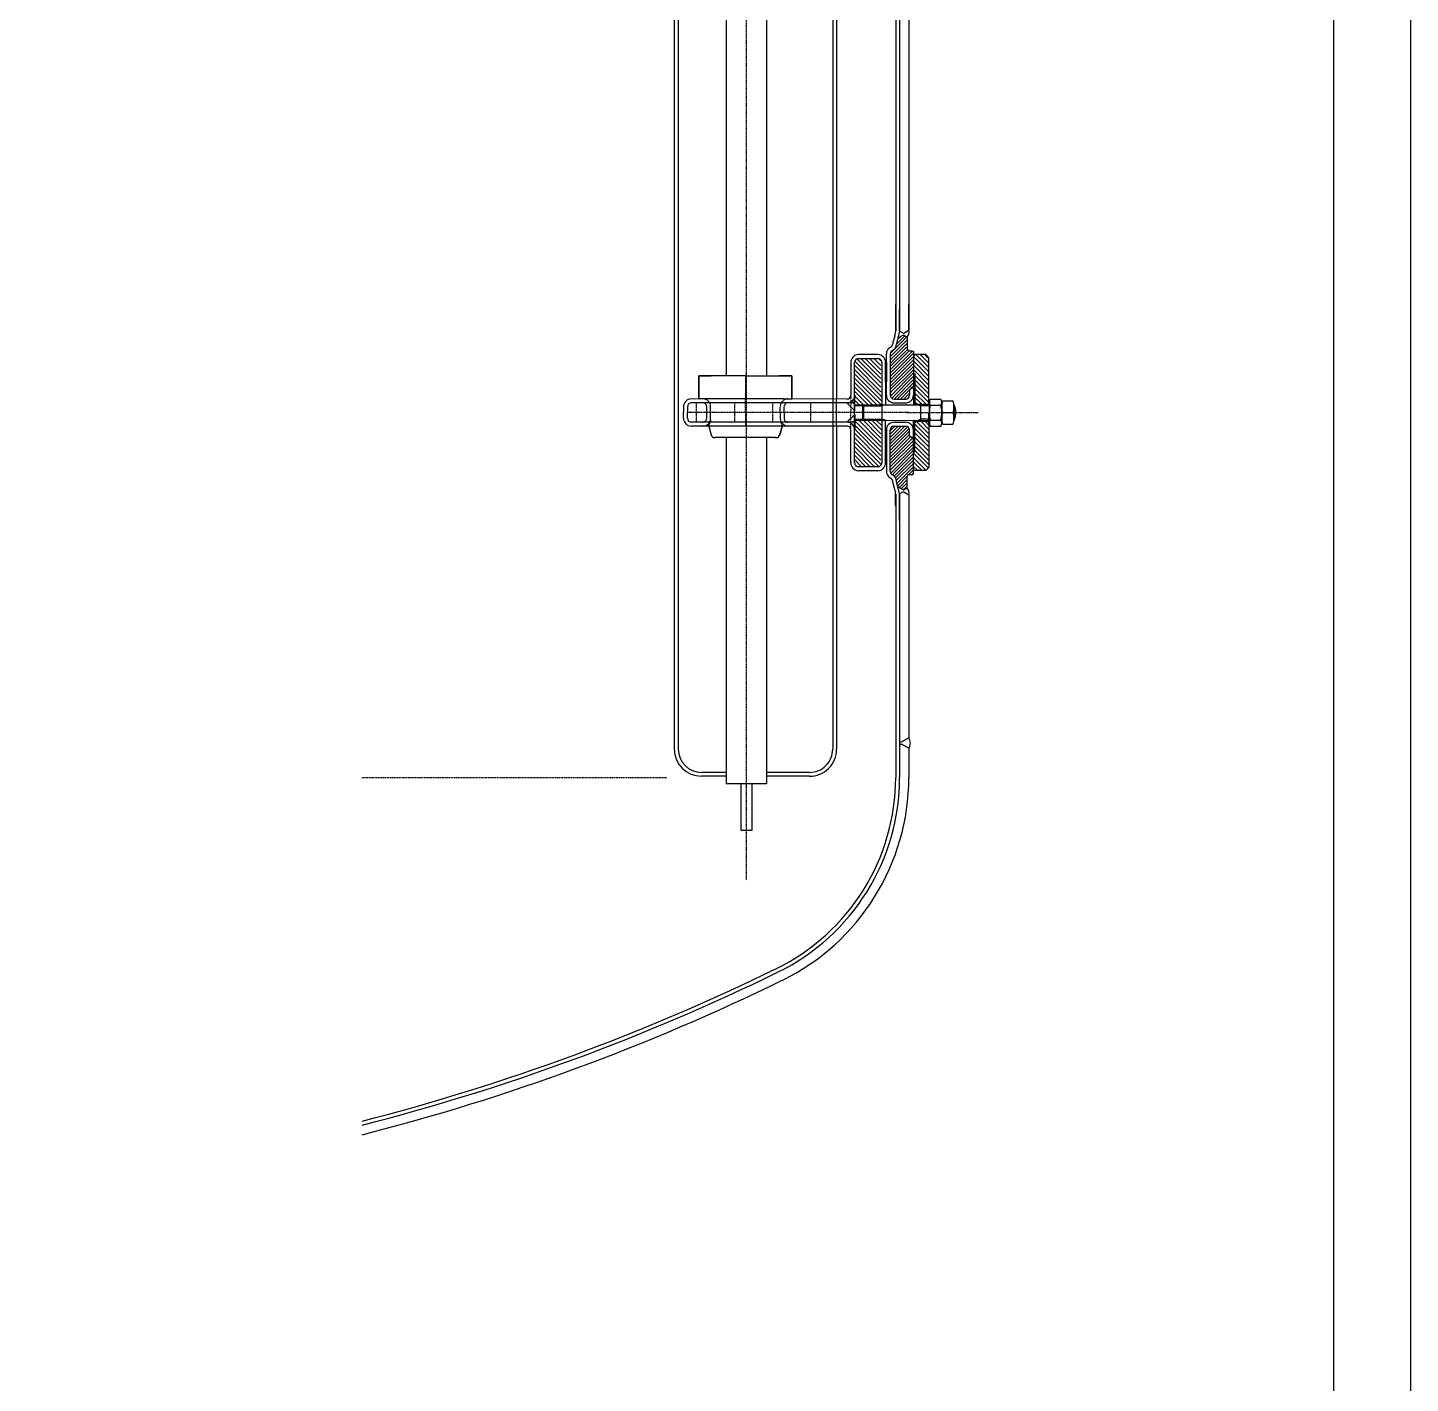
# Model space of a CAD drawing. Extents: x 77471 to 85881, y 26709 to 38599.
# Drawn here: x 84094 to 85880, y 32417 to 34169 of the extents above; entities that cross this region are included whole.
import ezdxf

# ---------------------------------------------------------------- set-up
doc = ezdxf.new("R2010")
doc.units = 0
doc.header["$MEASUREMENT"] = 0
for name, pattern in [('DASHDOT', [1, 0.5, -0.25, 0, -0.25]), ('DASHED', [0.75, 0.5, -0.25]), ('DIVIDE', [1.25, 0.5, -0.25, 0, -0.25, 0, -0.25])]:
    doc.linetypes.add(name, pattern=pattern)
for name, color, linetype in [('1', 7, 'CONTINUOUS'), ('10', 7, 'CONTINUOUS'), ('15', 7, 'CONTINUOUS'), ('20', 7, 'CONTINUOUS'), ('21', 7, 'CONTINUOUS'), ('22', 7, 'CONTINUOUS'), ('30', 7, 'CONTINUOUS'), ('5', 7, 'CONTINUOUS'), ('60', 7, 'CONTINUOUS')]:
    doc.layers.add(name, color=color, linetype=linetype)

msp = doc.modelspace()

# ---------------------------------------------------------------- linework, layer by layer
at = {"layer": '1', "color": 253, "linetype": 'Continuous'}
msp.add_lwpolyline([(77570.8, 26809), (85780.8, 26809), (85780.8, 38499), (77570.8, 38499), (77570.8, 26809)], dxfattribs=at)
at = {"layer": '10', "color": 2, "linetype": 'DASHDOT'}
for p, q in [((85021.8, 36653.1), (85021.8, 33067.2)), ((85020.7, 33719.1), (85020.7, 33689.1))]:
    msp.add_line(p, q, dxfattribs=at)
at = {"layer": '10', "color": 3, "linetype": 'Continuous'}
for p, q in [((84995.6, 34978.8), (84995.6, 33719.1)), ((85048, 34979.3), (85048, 33719.1)), ((85066.3, 33659.1), (84975.1, 33659.1)), ((84995.6, 33638.4), (84995.6, 33191.6)), ((85048, 33638.4), (85048, 33191.6)), ((85214.8, 33566.1), (85214.8, 33246.6)), ((85219.8, 33566.3), (85219.8, 33246.6)), ((85231.8, 33565.3), (85231.8, 33251.2)), ((85214.8, 33246.6), (85214.8, 33200.1)), ((85219.8, 33246.6), (85219.8, 33200.1)), ((85231.8, 33237.7), (85231.8, 33200.1)), ((85014.8, 33191.6), (85014.8, 33131.6)), ((85028.8, 33191.6), (85028.8, 33131.6))]:
    msp.add_line(p, q, dxfattribs=at)
at = {"layer": '10', "color": 92, "linetype": 'Continuous'}
for p, q in [((85214.8, 34906.1), (85214.8, 33776.8)), ((85219.8, 34906.3), (85219.8, 33776.6)), ((85231.8, 34905.3), (85231.8, 33777.6)), ((85214.8, 33777.1), (85214.8, 33811.2)), ((85219.7, 33811.2), (85219.7, 33776.9)), ((85231.8, 33777.9), (85231.8, 33811.2)), ((85214.7, 33792.7), (85214.7, 33776.9)), ((85219.8, 33776.9), (85219.8, 33804.9)), ((85219.8, 33776.9), (85215.7, 33760.7)), ((85224.3, 33774.3), (85219.8, 33776.9)), ((85224.3, 33774.3), (85225.4, 33774.3)), ((85225.4, 33774.3), (85231.8, 33777.9)), ((85228.7, 33764.6), (85207.7, 33743.6)), ((85228.7, 33760.4), (85207.7, 33739.4)), ((85228.7, 33756.1), (85207.7, 33735.1)), ((85228.7, 33768.8), (85207.8, 33747.9)), ((85213.8, 33770.7), (85211.9, 33764.8)), ((85226.5, 33770.8), (85215.7, 33760)), ((85224.3, 33771.4), (85217.5, 33767.5)), ((85221, 33769.5), (85217.6, 33766.2)), ((85224.3, 33771.4), (85225.4, 33771.4)), ((85225.4, 33771.4), (85229.7, 33769)), ((85229.7, 33769), (85229.7, 33753.4)), ((85202.7, 33693.9), (85202.7, 33747.2)), ((85229.1, 33752.2), (85207.7, 33730.9)), ((85232.6, 33751.5), (85207.7, 33726.6)), ((85236.8, 33751.4), (85207.7, 33722.4)), ((85237.7, 33748.1), (85207.7, 33718.1)), ((85207.7, 33747.2), (85207.7, 33693.9)), ((85237.7, 33743.9), (85207.7, 33713.9)), ((85237.7, 33739.7), (85207.7, 33709.7)), ((85231.7, 33751.4), (85236.7, 33751.4)), ((85236.7, 33751.4), (85237.7, 33750.4)), ((85237.7, 33750.4), (85237.7, 33681.4)), ((85237.7, 33735.4), (85207.7, 33705.4)), ((85237.7, 33731.2), (85207.7, 33701.2)), ((85237.7, 33726.9), (85207.7, 33696.9)), ((85237.7, 33722.7), (85207.9, 33692.8)), ((84960.7, 33719.1), (84960.7, 33689.1)), ((85020.7, 33719.1), (84960.7, 33719.1)), ((84960.7, 33719.1), (84960.7, 33689.1)), ((84961.1, 33719.1), (84960.7, 33718.7)), ((85020.7, 33719.1), (85080.7, 33719.1)), ((85080.5, 33719.1), (85080.7, 33718.8)), ((85080.7, 33719.1), (85080.7, 33689.1)), ((85080.7, 33719.1), (85080.7, 33689.1)), ((85202.1, 33711.5), (85201.7, 33711.1)), ((85202.7, 33710.7), (85201.7, 33709.7)), ((85202.7, 33709.3), (85201.7, 33710.3)), ((85202.7, 33709.3), (85201.7, 33708.3)), ((85202.7, 33707.9), (85201.7, 33708.9)), ((85202.7, 33707.9), (85201.7, 33706.9)), ((85202.7, 33706.4), (85201.7, 33707.4)), ((85202.7, 33706.4), (85201.7, 33705.4)), ((85202.7, 33705), (85201.7, 33706)), ((85202.7, 33705), (85201.7, 33704)), ((85202.7, 33703.6), (85201.7, 33704.6)), ((85202.7, 33703.6), (85201.7, 33702.6)), ((85202.7, 33702.2), (85201.7, 33703.2)), ((85202.7, 33710.7), (85202, 33711.5)), ((85237.7, 33718.4), (85209.6, 33690.2)), ((85237.7, 33714.2), (85212.6, 33689)), ((85237.7, 33710), (85216.7, 33689)), ((85232.7, 33701.5), (85237.7, 33704.3)), ((85237.7, 33705.7), (85234.5, 33702.5)), ((84960.7, 33689.3), (84961, 33689.1)), ((84960.7, 33689.3), (84961, 33689.1)), ((84965.7, 33689.1), (84960.7, 33689.1)), ((84965.7, 33689.1), (84960.7, 33689.1)), ((85070.2, 33689.1), (85080.7, 33689.1)), ((85070.2, 33689.1), (85080.7, 33689.1)), ((85202.1, 33701.5), (85201.7, 33701.8)), ((85202.7, 33702.2), (85202, 33701.5)), ((85212.7, 33689), (85227.8, 33689)), ((85232.7, 33700.7), (85221, 33689)), ((85232.7, 33696.5), (85225.2, 33689)), ((85232, 33691.4), (85230.4, 33689.9)), ((85232.7, 33701.5), (85232.7, 33694)), ((85212.8, 33684), (85227.7, 33684)), ((84973.4, 33653.8), (84976.4, 33642.8)), ((84973.4, 33653.8), (84976.4, 33642.8)), ((84974.8, 33658.7), (84974.7, 33658.7)), ((84974.8, 33658.7), (84974.7, 33658.7)), ((85068.1, 33653.8), (85065.1, 33642.8)), ((85065.1, 33642.8), (85068.1, 33653.8)), ((85066.7, 33658.7), (85066.8, 33658.7)), ((85066.7, 33658.7), (85066.8, 33658.7)), ((85202.7, 33649), (85202.7, 33595.7)), ((85213.8, 33654), (85207.7, 33647.9)), ((85218, 33654), (85207.7, 33643.7)), ((85222.3, 33653.9), (85207.7, 33639.4)), ((85226.5, 33653.9), (85207.7, 33635.2)), ((85230, 33653.2), (85207.7, 33630.9)), ((85232.1, 33651), (85207.7, 33626.7)), ((85207.7, 33595.7), (85207.7, 33649)), ((85212.7, 33659), (85227.7, 33659)), ((85212.7, 33654), (85227.7, 33654)), ((85232.7, 33641.5), (85232.7, 33649)), ((85237.7, 33592.5), (85237.7, 33661.5)), ((85060.3, 33639.1), (84981.2, 33639.1)), ((85027.2, 33639.1), (85014.2, 33639.1)), ((85026.9, 33639.1), (85014.5, 33639.1)), ((85058.7, 33639.1), (85060.3, 33639.1)), ((85202.1, 33641.4), (85201.7, 33641.1)), ((85202.7, 33640.7), (85201.7, 33639.7)), ((85202.7, 33639.3), (85201.7, 33640.3)), ((85202.7, 33639.3), (85201.7, 33638.3)), ((85202.7, 33637.9), (85201.7, 33638.9)), ((85202.7, 33637.9), (85201.7, 33636.9)), ((85202.7, 33636.5), (85201.7, 33637.5)), ((85202.7, 33636.5), (85201.7, 33635.5)), ((85202.7, 33635), (85201.7, 33636)), ((85202.7, 33635), (85201.7, 33634)), ((85202.7, 33633.6), (85201.7, 33634.6)), ((85202.7, 33633.6), (85201.7, 33632.6)), ((85202.7, 33632.2), (85201.7, 33633.2)), ((85202.1, 33631.4), (85201.7, 33631.8)), ((85202.7, 33640.7), (85202, 33641.4)), ((85202.7, 33632.2), (85202, 33631.4)), ((85232.7, 33647.5), (85207.7, 33622.5)), ((85232.7, 33643.2), (85207.7, 33618.2)), ((85234.3, 33640.5), (85207.7, 33614)), ((85237, 33639), (85207.7, 33609.7)), ((85237.7, 33635.5), (85207.7, 33605.5)), ((85237.7, 33631.2), (85207.7, 33601.2)), ((85232.7, 33641.5), (85237.7, 33638.6)), ((85237.7, 33627), (85207.7, 33597)), ((85237.7, 33622.8), (85208.3, 33593.3)), ((85237.7, 33618.5), (85210.5, 33591.3)), ((85237.7, 33614.3), (85212.9, 33589.4)), ((85237.7, 33610), (85214.7, 33587)), ((85237.7, 33605.8), (85215.6, 33583.6)), ((85237.7, 33601.5), (85216.5, 33580.3)), ((85237.7, 33597.3), (85231.9, 33591.5)), ((85213.8, 33572.2), (85211.9, 33578.1)), ((85219.8, 33566.3), (85215.7, 33582.5)), ((85229.7, 33589.3), (85217.5, 33577)), ((85229.7, 33585.1), (85219.1, 33574.4)), ((85229.7, 33580.8), (85221.8, 33572.9)), ((85229.7, 33573.9), (85229.7, 33589.5)), ((85231.7, 33591.5), (85236.7, 33591.5)), ((85237.7, 33593.1), (85236.1, 33591.5)), ((85236.7, 33591.5), (85237.7, 33592.5)), ((85214.7, 33550.5), (85214.7, 33566.3)), ((85214.8, 33566.1), (85214.8, 33532)), ((85224.3, 33571.5), (85217.5, 33575.4)), ((85219.7, 33532), (85219.7, 33566.3)), ((85224.3, 33569), (85219.8, 33566.3)), ((85219.8, 33566.3), (85219.8, 33538.3)), ((85224.3, 33571.5), (85225.4, 33571.5)), ((85224.3, 33569), (85225.4, 33569)), ((85229.7, 33576.6), (85224.6, 33571.5)), ((85225.4, 33571.5), (85229.7, 33573.9)), ((85225.4, 33569), (85231.8, 33565.3)), ((85231.8, 33565.3), (85231.8, 33532))]:
    msp.add_line(p, q, dxfattribs=at)
at = {"layer": '10', "color": 1, "linetype": 'Continuous'}
for p, q in [((85201.9, 33711.5), (85201.7, 33711.3)), ((85202.3, 33711.5), (85201.7, 33710.9)), ((85202.7, 33711.5), (85201.7, 33710.5)), ((85202.7, 33710.2), (85201.7, 33711.2)), ((85202.7, 33711), (85201.7, 33710)), ((85202.7, 33709.8), (85201.7, 33710.8)), ((85202.7, 33710.6), (85201.7, 33709.6)), ((85202.7, 33709.4), (85201.7, 33710.4)), ((85202.7, 33710.2), (85201.7, 33709.2)), ((85202.7, 33709), (85201.7, 33710)), ((85202.7, 33709.8), (85201.7, 33708.8)), ((85202.7, 33708.5), (85201.7, 33709.5)), ((85202.7, 33709.3), (85201.7, 33708.3)), ((85202.7, 33708.1), (85201.7, 33709.1)), ((85202.7, 33708.9), (85201.7, 33707.9)), ((85202.7, 33707.7), (85201.7, 33708.7)), ((85202.7, 33708.5), (85201.7, 33707.5)), ((85202.7, 33707.3), (85201.7, 33708.3)), ((85202.7, 33708.1), (85201.7, 33707.1)), ((85202.7, 33706.8), (85201.7, 33707.8)), ((85202.7, 33707.7), (85201.7, 33706.7)), ((85202.7, 33706.4), (85201.7, 33707.4)), ((85202.7, 33707.2), (85201.7, 33706.2)), ((85202.7, 33706), (85201.7, 33707)), ((85202.7, 33706.8), (85201.7, 33705.8)), ((85202.7, 33705.6), (85201.7, 33706.6)), ((85202.7, 33706.4), (85201.7, 33705.4)), ((85202.7, 33705.1), (85201.7, 33706.1)), ((85202.7, 33706), (85201.7, 33705)), ((85202.7, 33704.7), (85201.7, 33705.7)), ((85202.7, 33705.5), (85201.7, 33704.5)), ((85202.7, 33704.3), (85201.7, 33705.3)), ((85202.7, 33705.1), (85201.7, 33704.1)), ((85202.7, 33703.9), (85201.7, 33704.9)), ((85202.7, 33704.7), (85201.7, 33703.7)), ((85202.7, 33703.4), (85201.7, 33704.4)), ((85202.7, 33704.3), (85201.7, 33703.3)), ((85202.7, 33703), (85201.7, 33704)), ((85202.7, 33703.8), (85201.7, 33702.8)), ((85202.7, 33702.6), (85201.7, 33703.6)), ((85202.7, 33703.4), (85201.7, 33702.4)), ((85202.7, 33702.2), (85201.7, 33703.2)), ((85202.7, 33703), (85201.7, 33702)), ((85202.7, 33701.7), (85201.7, 33702.7)), ((85202.7, 33702.6), (85201.7, 33701.6)), ((85202.6, 33701.5), (85201.7, 33702.3)), ((85202.7, 33710.7), (85201.9, 33711.5)), ((85202.7, 33711.1), (85202.4, 33711.5)), ((85202.2, 33701.5), (85201.7, 33701.9)), ((85201.8, 33701.5), (85201.7, 33701.5)), ((85202.7, 33702.1), (85202.1, 33701.5)), ((85202.7, 33701.7), (85202.5, 33701.5)), ((85202.6, 33641.4), (85201.7, 33640.6)), ((85202.2, 33641.4), (85201.7, 33641)), ((85201.8, 33641.4), (85201.7, 33641.4)), ((85202.7, 33640.3), (85201.7, 33641.3)), ((85202.7, 33641.2), (85201.7, 33640.2)), ((85202.7, 33639.9), (85201.7, 33640.9)), ((85202.7, 33640.7), (85201.7, 33639.7)), ((85202.7, 33639.5), (85201.7, 33640.5)), ((85202.7, 33640.3), (85201.7, 33639.3)), ((85202.7, 33639.1), (85201.7, 33640.1)), ((85202.7, 33639.9), (85201.7, 33638.9)), ((85202.7, 33638.6), (85201.7, 33639.6)), ((85202.7, 33639.5), (85201.7, 33638.5)), ((85202.7, 33638.2), (85201.7, 33639.2)), ((85202.7, 33639), (85201.7, 33638)), ((85202.7, 33637.8), (85201.7, 33638.8)), ((85202.7, 33638.6), (85201.7, 33637.6)), ((85202.7, 33637.4), (85201.7, 33638.4)), ((85202.7, 33638.2), (85201.7, 33637.2)), ((85202.7, 33636.9), (85201.7, 33637.9)), ((85202.7, 33637.8), (85201.7, 33636.8)), ((85202.7, 33636.5), (85201.7, 33637.5)), ((85202.7, 33637.3), (85201.7, 33636.3)), ((85202.7, 33636.1), (85201.7, 33637.1)), ((85202.7, 33636.9), (85201.7, 33635.9)), ((85202.7, 33635.7), (85201.7, 33636.7)), ((85202.7, 33636.5), (85201.7, 33635.5)), ((85202.7, 33635.3), (85201.7, 33636.3)), ((85202.7, 33636.1), (85201.7, 33635.1)), ((85202.7, 33634.8), (85201.7, 33635.8)), ((85202.7, 33635.6), (85201.7, 33634.6)), ((85202.7, 33634.4), (85201.7, 33635.4)), ((85202.7, 33635.2), (85201.7, 33634.2)), ((85202.7, 33634), (85201.7, 33635)), ((85202.7, 33634.8), (85201.7, 33633.8)), ((85202.7, 33633.6), (85201.7, 33634.6)), ((85202.7, 33634.4), (85201.7, 33633.4)), ((85202.7, 33633.1), (85201.7, 33634.1)), ((85202.7, 33633.9), (85201.7, 33632.9)), ((85202.7, 33632.7), (85201.7, 33633.7)), ((85202.7, 33633.5), (85201.7, 33632.5)), ((85202.7, 33632.3), (85201.7, 33633.3)), ((85202.7, 33633.1), (85201.7, 33632.1)), ((85202.7, 33631.9), (85201.7, 33632.9)), ((85202.7, 33632.7), (85201.7, 33631.7)), ((85202.7, 33631.4), (85201.7, 33632.4)), ((85202.3, 33631.4), (85201.7, 33632)), ((85201.9, 33631.4), (85201.7, 33631.6)), ((85202.7, 33632.3), (85201.9, 33631.4)), ((85202.7, 33640.8), (85202.1, 33641.4)), ((85202.7, 33631.8), (85202.4, 33631.4)), ((85202.7, 33641.2), (85202.5, 33641.4))]:
    msp.add_line(p, q, dxfattribs=at)
at = {"layer": '10', "color": 3, "linetype": 'DIVIDE'}
msp.add_line((84525.4, 33200.1), (84919.2, 33200.1), dxfattribs=at)
at = {"layer": '10', "color": 253, "linetype": 'Continuous'}
msp.add_lwpolyline([(77472.1, 38597.2), (85879.6, 38597.2), (85879.6, 26710.8), (77472.1, 26710.8), (77472.1, 38597.2)], dxfattribs=at)
at = {"layer": '10', "color": 92, "linetype": 'Continuous'}
for points in [[(85070.2, 33689.1), (84960.7, 33689.1), (84960.7, 33719.1), (84976.4, 33719.1)], [(85070.2, 33689.1), (85080.7, 33689.1), (85080.7, 33719.1), (85063.9, 33719.1)]]:
    msp.add_lwpolyline(points, dxfattribs=at)
for points in [[(85202.7, 33711.5), (85201.7, 33711.5), (85201.7, 33701.5), (85202.7, 33701.5)], [(85202.7, 33631.4), (85201.7, 33631.4), (85201.7, 33641.4), (85202.7, 33641.4)]]:
    msp.add_lwpolyline(points, close=True, dxfattribs=at)
at = {"layer": '10', "color": 3, "linetype": 'Continuous'}
msp.add_lwpolyline([(85221.8, 33243.5), (85231.8, 33237.7), (85231.8, 33237.7, 0.284491), (85231.8, 33251.2), (85231.8, 33251.2), (85221.8, 33245.5), (85221.8, 33245.5), (85219.8, 33246.6), (85219.8, 33246.6), (85219.8, 33242.3), (85219.8, 33242.3)], format="xyb", close=True, dxfattribs=at)
at = {"layer": '10', "color": 92, "linetype": 'Continuous'}
for centre, radius, start, end in [((85194.8, 33777.1), 20, 342.1546, 0.0007), ((85212.7, 33747.2), 10, 117.6728, 180), ((85205.4, 33760.9), 5.6, 299.3823, 355.7801), ((85205.7, 33760.4), 10, 299.5877, 360), ((85230.9, 33758.3), 20.1, 161.2249, 173.6632), ((85212.7, 33747.2), 5, 113.9664, 180), ((85231.7, 33753.4), 2, 180, 270), ((85212.7, 33694), 10, 180, 270), ((85212.7, 33694), 5, 180, 270), ((85227.7, 33694), 5, 270, 360), ((85227.7, 33694), 10, 270, 360), ((84978.2, 33655.1), 5, 135, 194.9971), ((84978.2, 33655.1), 5, 135, 194.9971), ((84971.2, 33662.3), 5, 315, 360), ((85063.2, 33655.1), 5, 345.0029, 45), ((85063.2, 33655.1), 5, 345.0029, 45), ((85212.7, 33649), 10, 90, 180), ((85212.7, 33649), 5, 90, 180), ((85227.7, 33649), 10, 0, 90), ((85227.7, 33649), 5, 0, 90), ((84981.2, 33644.1), 5, 194.9951, 270), ((84981.2, 33644.1), 5, 194.9951, 270), ((85060.3, 33644.1), 5, 270, 345.0049), ((85060.3, 33644.1), 5, 270, 345.0049), ((85212.7, 33595.7), 10, 180, 242.3272), ((85212.7, 33595.7), 5, 180, 246.0336), ((85205.4, 33582), 5.6, 4.2199, 60.6177), ((85205.7, 33582.5), 10, 360, 60.4123), ((85230.9, 33584.6), 20.1, 186.3368, 198.7751), ((85231.7, 33589.5), 2, 90, 180), ((85194.8, 33566.1), 20, 359.9993, 17.8454)]:
    msp.add_arc(centre, radius, start, end, dxfattribs=at)
at = {"layer": '10', "color": 3, "linetype": 'Continuous'}
for centre, radius, start, end in [((84939.8, 33200.1), 275, 296.0836, 0), ((84939.8, 33200.1), 280, 296.0836, 0), ((84939.8, 33200.1), 292, 296.0836, 0), ((83831.8, 35463.5), 2795, 284.3704, 296.0836), ((83831.8, 35463.5), 2800, 284.3442, 296.0836), ((83831.8, 35463.5), 2812, 284.2817, 296.0836)]:
    msp.add_arc(centre, radius, start, end, dxfattribs=at)
at = {"layer": '15', "color": 92, "linetype": 'Continuous'}
msp.add_line((84971, 33719.1), (84976.4, 33719.1), dxfattribs=at)
msp.add_lwpolyline([(84971.2, 33689.1), (84960.7, 33689.1), (84960.7, 33719.1), (84970.8, 33719.1)], dxfattribs=at)
for centre, start, end in [((84978.2, 33655.1), 135, 192.4138), ((84971.2, 33662.3), 315, 360)]:
    msp.add_arc(centre, 5, start, end, dxfattribs=at)
at = {"layer": '20', "color": 92, "linetype": 'Continuous'}
for p, q in [((85195.8, 33704.2), (85162, 33737.9)), ((85195.8, 33709.8), (85164.6, 33741)), ((85195.8, 33715.5), (85169.9, 33741.3)), ((85195.8, 33721.1), (85175.4, 33741.5)), ((85195.8, 33726.8), (85181.1, 33741.5)), ((85195.8, 33732.5), (85186.7, 33741.5)), ((85195.2, 33738.7), (85192.9, 33740.9)), ((85257.7, 33724), (85237.7, 33744)), ((85257.7, 33718.3), (85237.7, 33738.3)), ((85257.7, 33729.6), (85240.9, 33746.4)), ((85257.7, 33735.3), (85246.6, 33746.4)), ((85257.7, 33740.9), (85252.2, 33746.4)), ((85195.8, 33698.5), (85161.8, 33732.5)), ((85196.8, 33691.9), (85161.8, 33726.9)), ((85196.8, 33686.2), (85161.8, 33721.2)), ((85257.7, 33712.7), (85237.7, 33732.7)), ((85257.7, 33707), (85237.7, 33727)), ((85197.3, 33680), (85161.8, 33715.5)), ((85191.7, 33680), (85161.8, 33709.9)), ((85186, 33680), (85161.8, 33704.2)), ((85257.7, 33701.3), (85239.7, 33719.3)), ((85257.7, 33695.7), (85239.7, 33713.7)), ((85257.7, 33690), (85239.7, 33708)), ((85257.7, 33684.4), (85239.7, 33702.4)), ((85151.9, 33688.9), (84950.7, 33689.1)), ((85151.8, 33688.9), (85151.9, 33688.9)), ((85163.6, 33680), (85158, 33685.5)), ((85180.4, 33680), (85161.8, 33698.6)), ((85174.7, 33680), (85161.8, 33692.9)), ((85169.1, 33680), (85161.8, 33687.3)), ((85202.8, 33692.3), (85202.7, 33692.2)), ((85254, 33682.4), (85239.7, 33696.7)), ((85248.4, 33682.4), (85239.7, 33691.1)), ((85242.7, 33682.4), (85239.7, 33685.4)), ((84940.7, 33679.1), (84940.7, 33671.6)), ((84940.7, 33664.1), (84940.7, 33671.6)), ((84945.7, 33679.1), (84945.7, 33671.6)), ((84945.7, 33664.1), (84945.7, 33671.6)), ((85148.2, 33683.9), (84950.7, 33684.1)), ((85161.8, 33683.9), (85148.2, 33683.9)), ((85239.7, 33683.4), (85239.7, 33681.4)), ((85240.7, 33682.4), (85240.7, 33681.4)), ((85256.7, 33682.4), (85256.7, 33681.4)), ((85257.7, 33655), (85257.7, 33671.5)), ((85148.2, 33658.9), (84950.7, 33659.1)), ((85151.9, 33653.9), (84950.7, 33654.1)), ((85161.8, 33658.9), (85148.2, 33658.9)), ((85151.8, 33653.9), (85151.9, 33653.9)), ((85195.8, 33627.3), (85160.8, 33662.3)), ((85195.8, 33621.6), (85160.8, 33656.6)), ((85195.8, 33616), (85161.8, 33650)), ((85195.8, 33632.9), (85165.8, 33662.9)), ((85195.8, 33638.6), (85171.4, 33663)), ((85195.8, 33644.2), (85177, 33663)), ((85196.9, 33648.7), (85182.7, 33663)), ((85196.8, 33654.6), (85189.9, 33661.4)), ((85196.8, 33660.2), (85194, 33663)), ((85239.7, 33659.5), (85239.7, 33661.5)), ((85240.9, 33660.5), (85239.7, 33658.5)), ((85257.7, 33638.5), (85239.7, 33656.5)), ((85257.7, 33632.8), (85239.7, 33650.8)), ((85240.7, 33660.5), (85240.7, 33661.5)), ((85257.7, 33644.1), (85241.4, 33660.5)), ((85257.7, 33649.8), (85247.1, 33660.5)), ((85257.7, 33655.4), (85252.7, 33660.5)), ((85256.7, 33660.5), (85256.7, 33661.5)), ((85195.8, 33610.3), (85161.8, 33644.3)), ((85195.5, 33604.9), (85161.8, 33638.6)), ((85192.8, 33601.9), (85161.8, 33633)), ((85257.7, 33627.2), (85239.7, 33645.2)), ((85257.7, 33621.5), (85239.7, 33639.5)), ((85257.7, 33615.8), (85239.7, 33633.8)), ((85187.6, 33601.5), (85161.8, 33627.3)), ((85182, 33601.5), (85161.8, 33621.7)), ((85176.3, 33601.5), (85161.8, 33616)), ((85238.8, 33620.9), (85237.7, 33619.1)), ((85257, 33599.7), (85237.7, 33618.9)), ((85254.1, 33596.8), (85237.7, 33613.2)), ((85257.7, 33610.2), (85239.7, 33628.2)), ((85257.7, 33604.5), (85239.7, 33622.5)), ((85170.6, 33601.5), (85161.8, 33610.4)), ((85248.8, 33596.5), (85237.7, 33607.6)), ((85243.2, 33596.5), (85237.7, 33601.9)), ((84995.6, 33206.6), (84963.9, 33206.6)), ((85103.4, 33206.5), (85048, 33206.6)), ((84995.6, 33201.6), (84963.8, 33201.6)), ((85103.4, 33201.5), (85048, 33201.6))]:
    msp.add_line(p, q, dxfattribs=at)
at = {"layer": '20', "color": 52, "linetype": 'DASHDOT'}
msp.add_line((85231.8, 33671.4), (84945.7, 33671.6), dxfattribs=at)
at = {"layer": '20', "color": 92, "linetype": 'DASHED'}
for p, q in [((84970.7, 33664.2), (84970.7, 33679.2)), ((84975.7, 33664.1), (84975.7, 33679.2)), ((85065.7, 33671.7), (85065.7, 33679.2)), ((85065.7, 33671.7), (85065.7, 33664.2)), ((85070.7, 33671.7), (85070.7, 33679.2)), ((85070.7, 33671.7), (85070.7, 33664.2))]:
    msp.add_line(p, q, dxfattribs=at)
at = {"layer": '20', "color": 92, "linetype": 'Continuous'}
for points in [[(85237.7, 33744.4), (85237.7, 33722.6), (85237.7, 33722.6), (85239.7, 33721.4), (85239.7, 33721.4), (85239.7, 33683.4), (85239.7, 33683.4), (85240.7, 33682.4), (85240.7, 33682.4), (85256.7, 33682.4), (85256.7, 33682.4), (85257.7, 33683.4), (85257.7, 33681.4), (85257.7, 33742.4), (85257.7, 33742.4), (85253.7, 33746.4), (85253.7, 33746.4), (85239.7, 33746.4), (85239.7, 33746.4)], [(85237.7, 33598.5), (85237.7, 33620.3), (85237.7, 33620.3), (85239.7, 33621.5), (85239.7, 33621.5), (85239.7, 33659.5), (85239.7, 33659.5), (85240.7, 33660.5), (85240.7, 33660.5), (85256.7, 33660.5), (85256.7, 33660.5), (85257.7, 33659.5), (85257.7, 33661.5), (85257.7, 33600.5), (85257.7, 33600.5), (85253.7, 33596.5), (85253.7, 33596.5), (85239.7, 33596.5), (85239.7, 33596.5)]]:
    msp.add_lwpolyline(points, close=True, dxfattribs=at)
for points in [[(85161.8, 33673.9), (85151.8, 33683.9), (85151.8, 33683.9), (85161.8, 33673.9), (85161.8, 33693.9), (85161.8, 33693.9, -0.414214), (85151.8, 33683.9), (85151.8, 33683.9)], [(85161.8, 33668.9), (85151.8, 33658.9), (85151.8, 33658.9), (85161.8, 33668.9), (85161.8, 33648.9), (85161.8, 33648.9, 0.414214), (85151.8, 33658.9), (85151.8, 33658.9)]]:
    msp.add_lwpolyline(points, format="xyb", close=True, dxfattribs=at)
for centre, radius, start, end in [((84950.7, 33679.1), 10, 90, 180), ((85151.8, 33693.9), 5, 270, 360), ((85151.8, 33693.9), 10, 270, 360), ((84950.7, 33679.1), 5, 90, 180), ((84950.7, 33664.1), 10, 180, 270), ((84950.7, 33664.1), 5, 180, 270), ((85151.8, 33648.9), 5, 0, 90)]:
    msp.add_arc(centre, radius, start, end, dxfattribs=at)
at = {"layer": '20', "color": 92, "linetype": 'DASHED'}
for centre, radius, start, end in [((84965.7, 33679.2), 10, 0, 90), ((85075.7, 33679.2), 10, 92.0407, 180), ((84965.7, 33679.2), 5, 0, 90), ((85075.7, 33679.2), 5, 90, 180), ((84965.7, 33664.2), 5, 270, 0), ((84965.7, 33664.1), 10, 269.9534, 0), ((85075.7, 33664.2), 10, 180, 270), ((85075.7, 33664.2), 5, 180, 270)]:
    msp.add_arc(centre, radius, start, end, dxfattribs=at)
at = {"layer": '21', "color": 92, "linetype": 'Continuous'}
for p, q in [((84933.8, 35559.8), (84933.9, 33236.6)), ((85133.4, 34993.9), (85133.4, 33689)), ((85138.4, 34993.9), (85138.4, 33689)), ((84928.8, 34904.8), (84928.8, 33236.6)), ((85133.4, 33653.9), (85133.4, 33236.5)), ((85138.4, 33653.9), (85138.4, 33236.5)), ((85048, 33191.6), (84995.6, 33191.6)), ((85028.8, 33131.6), (85014.8, 33131.6))]:
    msp.add_line(p, q, dxfattribs=at)
at = {"layer": '21', "color": 92, "linetype": 'DASHED'}
for p, q in [((85133.4, 33689), (85133.4, 33653.9)), ((85138.4, 33653.9), (85138.4, 33689))]:
    msp.add_line(p, q, dxfattribs=at)
at = {"layer": '21', "color": 92, "linetype": 'Continuous'}
for centre, radius, start, end in [((84963.8, 33236.6), 35, 180, 269.9695), ((84963.9, 33236.6), 30, 180.0018, 269.9678), ((85103.4, 33236.5), 30, 269.968, 360), ((85103.4, 33236.5), 35, 269.9657, 0)]:
    msp.add_arc(centre, radius, start, end, dxfattribs=at)
at = {"layer": '22', "color": 92, "linetype": 'Continuous'}
for p, q in [((85166.7, 33741.5), (85191.7, 33741.5)), ((85191.7, 33746.5), (85166.8, 33746.5)), ((85161.7, 33680), (85161.7, 33736.7)), ((85196.7, 33736.5), (85196.7, 33671.5)), ((85201.7, 33711.4), (85201.7, 33736.6)), ((85201.7, 33736.5), (85201.7, 33681.5)), ((85202.7, 33711.4), (85202.7, 33736.6)), ((85202.7, 33736.4), (85202.7, 33714.8)), ((85202.7, 33736.4), (85202.7, 33711.4)), ((85161.7, 33681.5), (85196.7, 33681.5)), ((85161.7, 33671.5), (85161.7, 33680)), ((85171.7, 33680), (85161.7, 33680)), ((85161.7, 33663), (85161.7, 33671.5)), ((85171.7, 33680), (85173.2, 33681.5)), ((85171.7, 33680), (85171.7, 33671.5)), ((85171.7, 33680), (85196.7, 33680)), ((85171.7, 33671.5), (85171.7, 33663)), ((85173.2, 33681.5), (85173.2, 33671.5)), ((85173.2, 33671.5), (85173.2, 33661.5)), ((85201.3, 33681.5), (85196.7, 33680)), ((85196.7, 33671.5), (85196.7, 33606.5)), ((85161.7, 33606.5), (85161.7, 33663)), ((85161.7, 33663), (85171.7, 33663)), ((85161.7, 33661.5), (85202.7, 33661.5)), ((85173.2, 33661.5), (85171.7, 33663)), ((85171.7, 33662.9), (85196.7, 33662.9)), ((85201.3, 33661.5), (85196.7, 33663)), ((85201.7, 33606.4), (85201.7, 33661.5)), ((85171.7, 33601.5), (85166.7, 33601.5)), ((85191.7, 33596.4), (85166.8, 33596.4)), ((85191.7, 33601.5), (85171.7, 33601.5))]:
    msp.add_line(p, q, dxfattribs=at)
for centre, radius, start, end in [((85221.4, 33775.7), 10.6, 322.0987, 11.7746), ((85166.8, 33736.5), 5, 90, 180), ((85191.7, 33736.5), 10, 0, 90), ((85191.7, 33736.5), 5, 0, 90), ((85166.8, 33606.5), 5, 180, 270), ((85191.7, 33606.4), 10, 270, 360), ((85191.8, 33606.5), 5, 270, 360), ((85221.4, 33567.5), 10.6, 348.2254, 37.9013)]:
    msp.add_arc(centre, radius, start, end, dxfattribs=at)
at = {"layer": '30', "color": 92, "linetype": 'DASHDOT'}
for p, q in [((85020.7, 33671.6), (85020.7, 33689.1)), ((84957.6, 33659.5), (84957.6, 33683.5)), ((85006.9, 33659.5), (85006.9, 33683.5)), ((85020.7, 33671.6), (85020.7, 33654.1)), ((85056.1, 33659), (85056.1, 33683)), ((85105.3, 33659.5), (85105.3, 33683.5))]:
    msp.add_line(p, q, dxfattribs=at)
at = {"layer": '30', "color": 52, "linetype": 'DASHDOT'}
for p, q in [((85228.8, 33671.5), (85231.8, 33671.5)), ((85231.8, 33671.5), (85321.2, 33671.5))]:
    msp.add_line(p, q, dxfattribs=at)
at = {"layer": '30', "color": 92, "linetype": 'Continuous'}
for centre, start, end in [((85166.8, 33736.4), 90, 180), ((85166.8, 33606.4), 180, 267.438)]:
    msp.add_arc(centre, 10, start, end, dxfattribs=at)
at = {"layer": '5', "color": 92, "linetype": 'Continuous'}
for p, q in [((85156.8, 33736.4), (85156.8, 33693.9)), ((85156.8, 33736.4), (85156.8, 33693.9)), ((85156.8, 33606.4), (85156.8, 33648.9)), ((85156.8, 33606.4), (85156.8, 33648.9))]:
    msp.add_line(p, q, dxfattribs=at)
at = {"layer": '5', "color": 92, "linetype": 'DIVIDE'}
for p in [(85156.8, 33693.9), (85156.8, 33648.9)]:
    msp.add_line(p, (85156.8, 33671.4), dxfattribs=at)
at = {"layer": '60', "color": 92, "linetype": 'Continuous'}
for p, q in [((85258.2, 33685), (85258.2, 33671.5)), ((85259.3, 33688.8), (85273.2, 33688.8)), ((85274.2, 33685), (85274.2, 33671.5)), ((85275.2, 33686.5), (85289.1, 33686.5)), ((85173.2, 33681.4), (85258.2, 33681.5)), ((85244.2, 33681.5), (85246.8, 33680)), ((85246.8, 33681.5), (85246.8, 33671.5)), ((85258.2, 33680), (85246.8, 33680)), ((85246.8, 33671.5), (85246.8, 33661.5)), ((85258.2, 33657.9), (85258.2, 33671.5)), ((85259.2, 33681), (85273.3, 33681)), ((85274.2, 33657.9), (85274.2, 33671.5)), ((85275.2, 33671.5), (85289.1, 33671.5)), ((85290.9, 33680), (85290.1, 33680)), ((85290.1, 33679), (85290.1, 33671.5)), ((85290.1, 33671.5), (85290.1, 33661.5)), ((85290.1, 33671.5), (85290.1, 33664)), ((85173.2, 33661.4), (85258.2, 33661.5)), ((85244.2, 33661.5), (85246.8, 33663)), ((85258.2, 33663), (85246.8, 33663)), ((85259.2, 33661.9), (85273.3, 33661.9)), ((85259.3, 33654.1), (85273.2, 33654.1)), ((85275.2, 33656.5), (85289.1, 33656.5)), ((85290.9, 33663), (85290.1, 33663))]:
    msp.add_line(p, q, dxfattribs=at)
for centre, radius, start, end in [((85266.2, 33684.9), 7.95, 150.6436, 208.9867), ((85266.3, 33684.9), 7.95, 331.0133, 29.3564), ((85302.9, 33679), 28.6, 164.8167, 195.1833), ((85261.4, 33679), 28.6, 344.8167, 15.1833), ((85314.7, 33670.5), 56.5, 169.221, 178.9872), ((85314.7, 33672.5), 56.5, 181.0128, 190.779), ((85217.8, 33670.5), 56.5, 1.0128, 10.779), ((85217.8, 33672.5), 56.5, 349.221, 358.9872), ((85302.9, 33664), 28.6, 164.8167, 195.1833), ((85261.4, 33664), 28.6, 344.8167, 15.1833), ((85272.8, 33671.5), 20, 330.0262, 30.0229), ((85266.2, 33658), 7.95, 151.0133, 209.3564), ((85266.3, 33658), 7.95, 330.6436, 28.9867)]:
    msp.add_arc(centre, radius, start, end, dxfattribs=at)

doc.saveas('drawing.dxf')
